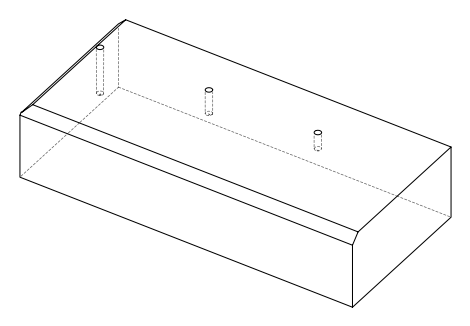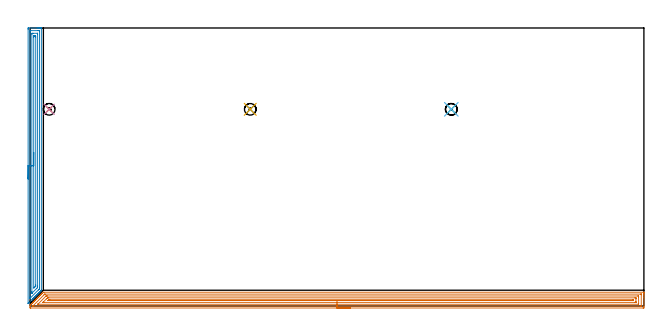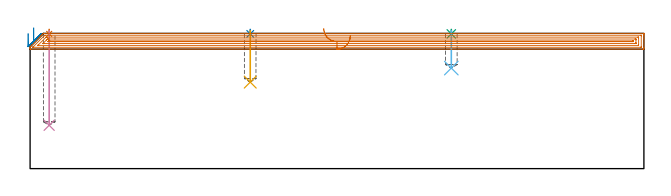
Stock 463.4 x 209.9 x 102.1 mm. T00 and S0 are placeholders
(PLAN: 8 operations, 2 tool changes, 25.9 min)
(1 SPOT_DRILL | STEP1POCKET | NXT0321_9005460120000 | 0.03 min | 1 mm3)
(2 SPOT_DRILL_1 | STEP1POCKET_1 | NXT0321_9005460120000 | 0.03 min | 1 mm3)
(3 SPOT_DRILL_2 | STEP1POCKET_2 | NXT0321_9005460120000 | 0.03 min | 1 mm3)
(4 DRILL_BLIND_HOLE_INTO_CENTER | STEP1POCKET | UGT0301_204 | 0.29 min | 4081 mm3)
(5 DRILL_BLIND_HOLE_INTO_CENTER_1 | STEP1POCKET_1 | UGT0301_204 | 0.16 min | 2112 mm3)
(6 DRILL_BLIND_HOLE_INTO_CENTER_2 | STEP1POCKET_2 | UGT0301_204 | 0.11 min | 1475 mm3)
(7 AREA_MILL | FG_CHAMFER_SURFACE | UGT0205_001 | 18.56 min | 32823 mm3)
(8 AREA_MILL_1 | FG_CHAMFER_SURFACE_1 | UGT0205_001 | 6.72 min | 10053 mm3)
(TOOL NXT0321_9005460120000 | NC Spot Drill, 142deg, 12mm, Carbide, Uncoated | D12 PA142 FL30 Z2)
(TOOL UGT0301_204 | Twist Drill 8.8 mm | D8.8 PA118 FL80 Z2)
(TOOL UGT0205_001 | Chamfer Mill 20 x 3 x 45 deg. | D20 FL50 Z2)
(OP 1 SPOT_DRILL)
G17 G21 G94 G90
T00 M6
G54
G17 G0 G90 X14.4 Y148.5 S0 M3
G43 Z112.1 H0
G94 G81 G98 Z101.721 F250. R105.1
G80
M5
M2
(OP 2 SPOT_DRILL_1)
G17 G21 G94 G90
T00 M6
G54
G17 G0 G90 X166.2 Y148.5 S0 M3
G43 Z112.1 H0
G94 G81 G98 Z101.721 F250. R105.1
G80
M5
M2
(OP 3 SPOT_DRILL_2)
G17 G21 G94 G90
T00 M6
G54
G17 G0 G90 X318. Y148.5 S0 M3
G43 Z112.1 H0
G94 G81 G98 Z101.721 F250. R105.1
G80
M5
M2
(OP 4 DRILL_BLIND_HOLE_INTO_CENTER)
G17 G21 G94 G90
T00 M6
G54
G17 G0 G90 X14.4 Y148.5 S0 M3
G43 Z112.1 H0
G94 G81 G98 Z32.7 F250. R104.1
G80
M5
M2
(OP 5 DRILL_BLIND_HOLE_INTO_CENTER_1)
G17 G21 G94 G90
T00 M6
G54
G17 G0 G90 X166.2 Y148.5 S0 M3
G43 Z112.1 H0
G94 G81 G98 Z65.3 F250. R104.1
G80
M5
M2
(OP 6 DRILL_BLIND_HOLE_INTO_CENTER_2)
G17 G21 G94 G90
T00 M6
G54
G17 G0 G90 X318. Y148.5 S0 M3
G43 Z112.1 H0
G94 G81 G98 Z75.9 F250. R104.1
G80
M5
M2
(OP 7 AREA_MILL)
G17 G21 G94 G90
T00 M6
G54
G17 G0 G90 X241.7 Y-1.5 S1061 M3
G43 Z112.1 H0
Z100.2
G94 G1 X241.662 Z99.328 F250.
X241.548 Z98.464
X241.359 Z97.612
X241.097 Z96.78
X240.763 Z95.974
X240.36 Z95.2
X239.892 Z94.464
X239.36 Z93.772
X238.771 Z93.129
X238.128 Z92.54
X237.436 Z92.009
X236.7 Z91.54
X235.926 Z91.137
X235.12 Z90.803
X234.288 Z90.541
X233.436 Z90.352
X232.572 Z90.238
X231.7 Z90.2
X0.478 Y-1.499 Z90.201
X0.179 Y-1.496 Z90.204
X0.002 Y-1.491 Z90.205
X0. Y-1.258 Z90.438
Y-0.902 Z90.793
Y0.08 Z91.78
X0.01 Y0.403 Z92.101
X0.04 Y0.436 Z92.135
X0.179 Y0.579 Z92.278
X0.626 Y1.027 Z92.724
X0.777 Y1.18 Z92.875
X1.073 Y1.473 Z93.173
X1.669 Y2.071 Z93.767
X1.967 Y2.367 Z94.067
X2.561 Y2.963 Z94.659
X2.861 Y3.261 Z94.961
X3.453 Y3.855 Z95.551
X3.749 Y4.149 Z95.849
X4.345 Y4.747 Z96.443
X4.637 Y5.037 Z96.737
X4.648 Y5.048 Z96.748
X5.237 Y5.639 Z97.335
X5.56 Y5.96 Z97.66
X6.129 Y6.531 Z98.227
X6.46 Y6.86 Z98.56
X7.021 Y7.423 Z99.119
X7.36 Y7.76 Z99.46
X7.913 Y8.315 Z100.011
X8.26 Y8.66 Z100.36
X8.805 Y9.207 Z100.903
X9.16 Y9.56 Z101.259
X9.865 Y10.265 Z101.964
X10.005 Y10.398 Z102.087
X10.459 Y10.4 Z102.1
X463.221
X463.392 Y10.397 Z102.088
X463.394 Y10.39 Z102.081
X463.397 Y10.34 Z102.031
X463.4 Y9.921 Z101.621
Y9.623 Z101.323
Y8.91 Z100.605
Y7.661 Z99.358
Y6.234 Z97.929
Y-0.278 Z91.42
X463.397 Y-0.902 Z90.796
X463.393 Y-1.492 Z90.206
X463.368 Y-1.494 Z90.204
X462.774 Y-1.5 Z90.2
X231.7
Y-0.086 Z91.614
X2.337
X2.185 Y-0.084 Z91.616
X2.084 Y-0.082 Z91.618
X2.011 Y-0.079 Z91.621
X2.01 Y-0.07 Z91.63
X2.051 Y-0.01 Z91.69
X2.229 Y0.175 Z91.875
X2.414 Y0.363 Z92.063
X10.459 Y8.409 Z100.109
X10.712 Y8.657 Z100.357
X10.971 Y8.91 Z100.61
X11.053 Y8.979 Z100.679
X11.2 Y8.983 Z100.683
X11.277 Y8.985 Z100.685
X461.063
X461.215 Y8.984 Z100.684
X461.316 Y8.982 Z100.682
X461.389 Y8.979 Z100.679
X461.391 Y8.967 Z100.667
X461.395 Y8.91 Z100.61
X461.399 Y8.498 Z100.198
Y0.47 Z92.17
X461.393 Y-0.01 Z91.69
X461.39 Y-0.06 Z91.64
X461.385 Y-0.079 Z91.621
X461.062 Y-0.086 Z91.614
X231.7
Y1.328 Z93.028
X6.126 Y1.329 Z93.029
X5.989 Y1.33 Z93.03
X5.93 Y1.332 Z93.032
X5.864 Y1.335 Z93.035
X5.899 Y1.388 Z93.088
X5.936 Y1.431 Z93.131
X5.989 Y1.489 Z93.189
X11.626 Y7.126 Z98.826
X11.939 Y7.433 Z99.133
X12.047 Y7.535 Z99.235
X12.084 Y7.565 Z99.265
X12.135 Y7.567 Z99.267
X12.247 Y7.569 Z99.269
X12.694 Y7.571 Z99.271
X13.14
X458.753
X459.199 Y7.567 Z99.267
X459.346 Y7.564 Z99.264
X459.39 Y7.561 Z99.261
X459.394 Y7.461 Z99.161
X459.398 Y7.327 Z99.027
X459.399 Y7.126 Z98.826
X459.4 Y6.925 Z98.625
X459.399 Y1.774 Z93.474
X459.398 Y1.575 Z93.275
X459.39 Y1.373 Z93.073
X459.385 Y1.335 Z93.035
X459.365 Y1.333 Z93.033
X459.31 Y1.331 Z93.031
X459.199 Y1.329 Z93.029
X231.7
Y2.743 Z94.443
X10.382
X9.764 Y2.748 Z94.448
X9.719 Y2.749 Z94.449
X9.725 Y2.764 Z94.464
X9.774 Y2.82 Z94.52
X9.85 Y2.9 Z94.6
X12.291 Y5.342 Z97.042
X12.721 Y5.76 Z97.46
X13.14 Y6.15 Z97.85
X13.222 Y6.153 Z97.853
X14.034 Y6.157 Z97.857
X14.111
X456.594
X457.344 Y6.152 Z97.852
X457.382 Y6.151 Z97.851
X457.39 Y6.112 Z97.812
X457.395 Y6.004 Z97.704
X457.398 Y5.787 Z97.487
X457.4 Y5.353 Z97.053
Y3.569 Z95.269
X457.398 Y3.117 Z94.817
X457.395 Y2.897 Z94.597
X457.39 Y2.788 Z94.488
X457.38 Y2.749 Z94.449
X457.329 Y2.747 Z94.447
X456.517 Y2.743 Z94.443
X456.44
X231.7
Y4.157 Z95.857
X13.657
X13.605 Y4.158 Z95.858
X13.578 Y4.16 Z95.86
X13.575 Y4.162 Z95.862
X13.579 Y4.169 Z95.869
X13.757 Y4.356 Z96.056
X13.848 Y4.45 Z96.15
X13.941 Y4.543 Z96.243
X14.034 Y4.634 Z96.334
X14.12 Y4.71 Z96.41
X14.152 Y4.736 Z96.436
X14.185 Y4.738 Z96.438
X14.335 Y4.741 Z96.441
X14.635 Y4.743 Z96.443
X14.928
X454.729 Y4.742 Z96.442
X455.334 Y4.739 Z96.439
X455.375 Y4.736 Z96.436
X455.39 Y4.73 Z96.43
X455.396 Y4.676 Z96.376
X455.398 Y4.45 Z96.15
X455.397 Y4.283 Z95.983
X455.393 Y4.199 Z95.899
X455.39 Y4.164 Z95.864
X455.316 Y4.162 Z95.862
X455.021 Y4.158 Z95.858
X454.729 Y4.157 Z95.857
X454.129
X231.7
X230.828 Z95.895
X229.964 Z96.009
X229.112 Z96.198
X228.28 Z96.46
X227.474 Z96.794
X226.7 Z97.197
X225.964 Z97.665
X225.272 Z98.196
X224.629 Z98.786
X224.04 Z99.429
X223.508 Z100.121
X223.04 Z100.857
X222.637 Z101.631
X222.303 Z102.437
X222.041 Z103.269
X221.852 Z104.12
X221.738 Z104.985
X221.7 Z105.857
G0 Z112.1
M5
M2
(OP 8 AREA_MILL_1)
G17 G21 G94 G90
T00 M6
G54
G17 G0 G90 X-1.5 Y95.9 S1061 M3
G43 Z112.1 H0
Z102.1
G94 G1 Y95.938 Z101.228 F250.
Y96.052 Z100.364
Y96.241 Z99.512
Y96.503 Z98.68
Y96.837 Z97.874
Y97.24 Z97.1
Y97.708 Z96.364
Y98.24 Z95.672
Y98.829 Z95.029
Y99.472 Z94.44
Y100.164 Z93.908
Y100.9 Z93.44
Y101.674 Z93.037
Y102.48 Z92.703
Y103.312 Z92.441
Y104.164 Z92.252
Y105.028 Z92.138
Y105.9 Z92.1
Y208.974
X-1.499 Y209.309 Z92.101
X-1.494 Y209.859 Z92.104
X-1.491 Y209.892 Z92.106
X-0.944 Y209.9 Z92.653
X5.278 Z98.871
X5.876 Z99.473
X6.167 Z99.763
X6.765 Z100.361
X7.056 Z100.651
X7.637 Z101.236
X7.944 Z101.543
X8.137 Z101.736
X8.465 Y209.893 Z102.057
X8.497 Y209.89 Z102.088
X8.5 Y209.754 Z102.1
Y12.297
X8.494 Y11.895 Z102.092
X8.425 Y11.825 Z102.024
X8.389 Y11.788 Z101.987
X8.007 Y11.406 Z101.605
X7.944 Y11.343 Z101.541
X7.883 Y11.282 Z101.482
X7.709 Y11.109 Z101.308
X7.648 Y11.047 Z101.245
X7.587 Y10.987 Z101.186
X7.412 Y10.812 Z101.011
X7.352 Y10.75 Z100.948
X7.292 Y10.691 Z100.891
X7.115 Y10.515 Z100.714
X7.056 Y10.454 Z100.652
X6.996 Y10.396 Z100.595
X6.818 Y10.217 Z100.417
X6.759 Y10.158 Z100.356
X6.701 Y10.1 Z100.3
X6.521 Y9.92 Z100.12
X6.463 Y9.861 Z100.06
X6.405 Y9.805 Z100.004
X6.224 Y9.623 Z99.823
X6.167 Y9.565 Z99.763
X6.11 Y9.51 Z99.709
X5.926 Y9.326 Z99.525
X5.87 Y9.269 Z99.467
X5.815 Y9.214 Z99.414
X5.629 Y9.029 Z99.228
X5.574 Y8.973 Z99.171
X5.519 Y8.919 Z99.118
X5.332 Y8.732 Z98.931
X5.278 Y8.676 Z98.875
X5.224 Y8.623 Z98.823
X5.035 Y8.435 Z98.634
X4.981 Y8.38 Z98.578
X4.928 Y8.328 Z98.527
X4.738 Y8.137 Z98.337
X4.685 Y8.084 Z98.282
X4.633 Y8.032 Z98.232
X4.441 Y7.84 Z98.04
X4.389 Y7.787 Z97.986
X4.337 Y7.737 Z97.936
X4.144 Y7.543 Z97.742
X4.093 Y7.491 Z97.69
X4.042 Y7.441 Z97.641
X3.846 Y7.246 Z97.445
X3.796 Y7.195 Z97.393
X3.746 Y7.146 Z97.345
X3.549 Y6.949 Z97.148
X3.5 Y6.899 Z97.097
X3.451 Y6.851 Z97.05
X3.252 Y6.652 Z96.851
X3.204 Y6.602 Z96.801
X3.156 Y6.555 Z96.755
X2.955 Y6.354 Z96.554
X2.907 Y6.306 Z96.504
X2.86 Y6.26 Z96.459
X2.658 Y6.057 Z96.257
X2.611 Y6.01 Z96.208
X2.565 Y5.964 Z96.164
X2.361 Y5.76 Z95.96
X2.315 Y5.714 Z95.912
X2.269 Y5.669 Z95.868
X2.063 Y5.463 Z95.662
X2.019 Y5.417 Z95.616
X1.974 Y5.373 Z95.573
X1.766 Y5.166 Z95.365
X1.722 Y5.121 Z95.319
X1.678 Y5.078 Z95.277
X1.469 Y4.869 Z95.068
X-0.944 Y2.454 Z92.653
X-1.051 Y2.348 Z92.548
X-1.206 Y2.194 Z92.394
X-1.389 Y2.015 Z92.209
X-1.492 Y1.919 Z92.106
X-1.499 Y2.121 Z92.101
X-1.5 Y2.157 Z92.1
Y105.9
X-0.086 Z93.514
Y206.634
X-0.085 Y207.526 Z93.515
X-0.084 Y207.554 Z93.516
X-0.056 Y207.89 Z93.544
X0.462 Y207.899 Z94.062
X5.793 Y207.9 Z99.393
X6.167 Z99.767
X6.684 Y207.898 Z100.284
X7.056 Y207.89 Z100.656
X7.084 Y207.526 Z100.684
X7.085 Y207.496 Z100.685
X7.086 Y14.08 Z100.686
X7.084 Y13.189 Z100.684
X7.083 Y13.161 Z100.683
X7.056 Y12.917 Z100.656
X6.75 Y12.604 Z100.35
X6.448 Y12.297 Z100.048
X6.307 Y12.157 Z99.907
X0.207 Y6.057 Z93.807
X0.074 Y5.928 Z93.674
X-0.056 Y5.806 Z93.544
X-0.083 Y6.057 Z93.517
X-0.085 Y6.086 Z93.515
X-0.086 Y6.949 Z93.514
Y105.9
X1.328 Z94.928
X1.329 Y205.246 Z94.929
X1.331 Y205.743 Z94.931
X1.333 Y205.841 Z94.933
X1.335 Y205.882 Z94.935
X1.409 Y205.89 Z95.009
X1.568 Y205.898 Z95.168
X1.722 Y205.899 Z95.322
X2.454 Y205.9 Z96.054
X5.435 Y205.899 Z99.035
X5.539 Y205.897 Z99.139
X5.622 Y205.892 Z99.222
X5.665 Y205.888 Z99.265
X5.666 Y205.873 Z99.266
X5.669 Y205.743 Z99.269
X5.671 Y205.348 Z99.271
Y14.972
X5.67 Y14.578 Z99.27
X5.666 Y14.08 Z99.266
X5.665 Y13.986 Z99.265
X5.609 Y13.92 Z99.209
X5.526 Y13.832 Z99.126
X5.278 Y13.578 Z98.878
X1.523 Y9.823 Z95.123
X1.464 Y9.765 Z95.064
X1.396 Y9.702 Z94.996
X1.343 Y9.653 Z94.943
X1.335 Y9.726 Z94.935
X1.332 Y9.871 Z94.932
X1.33 Y10.017 Z94.93
X1.329 Y10.515 Z94.929
X1.328 Y10.91 Z94.928
Y105.9
X2.743 Z96.343
Y203.068
X2.747 Y203.824 Z96.347
X2.75 Y203.876 Z96.35
X2.753 Y203.89 Z96.353
X2.775 Y203.893 Z96.375
X2.878 Y203.897 Z96.478
X3.085 Y203.899 Z96.685
X3.5 Y203.9 Z97.1
X3.56 Z97.16
X3.939 Y203.897 Z97.539
X4.129 Y203.894 Z97.729
X4.223 Y203.89 Z97.823
X4.251 Y203.879 Z97.851
X4.257 Y203.068 Z97.857
Y15.863
X4.255 Y15.106 Z97.855
X4.252 Y15.039 Z97.852
X4.25 Y15.01 Z97.85
X4.217 Y14.972 Z97.817
X3.86 Y14.61 Z97.46
X3.5 Y14.249 Z97.1
X3.416 Y14.165 Z97.016
X3.331 Y14.08 Z96.931
X3.136 Y13.89 Z96.736
X2.965 Y13.726 Z96.565
X2.749 Y13.551 Z96.349
X2.744 Y13.947 Z96.344
X2.743 Y14.08 Z96.343
Y105.9
Y106.772 Z96.381
Y107.636 Z96.495
Y108.488 Z96.683
Y109.32 Z96.946
Y110.126 Z97.28
Y110.9 Z97.682
Y111.636 Z98.151
Y112.328 Z98.682
Y112.971 Z99.272
Y113.56 Z99.915
Y114.092 Z100.607
Y114.56 Z101.343
Y114.963 Z102.117
Y115.297 Z102.922
Y115.559 Z103.755
Y115.748 Z104.606
Y115.862 Z105.471
Y115.9 Z106.343
G0 Z112.1
M5
M2
